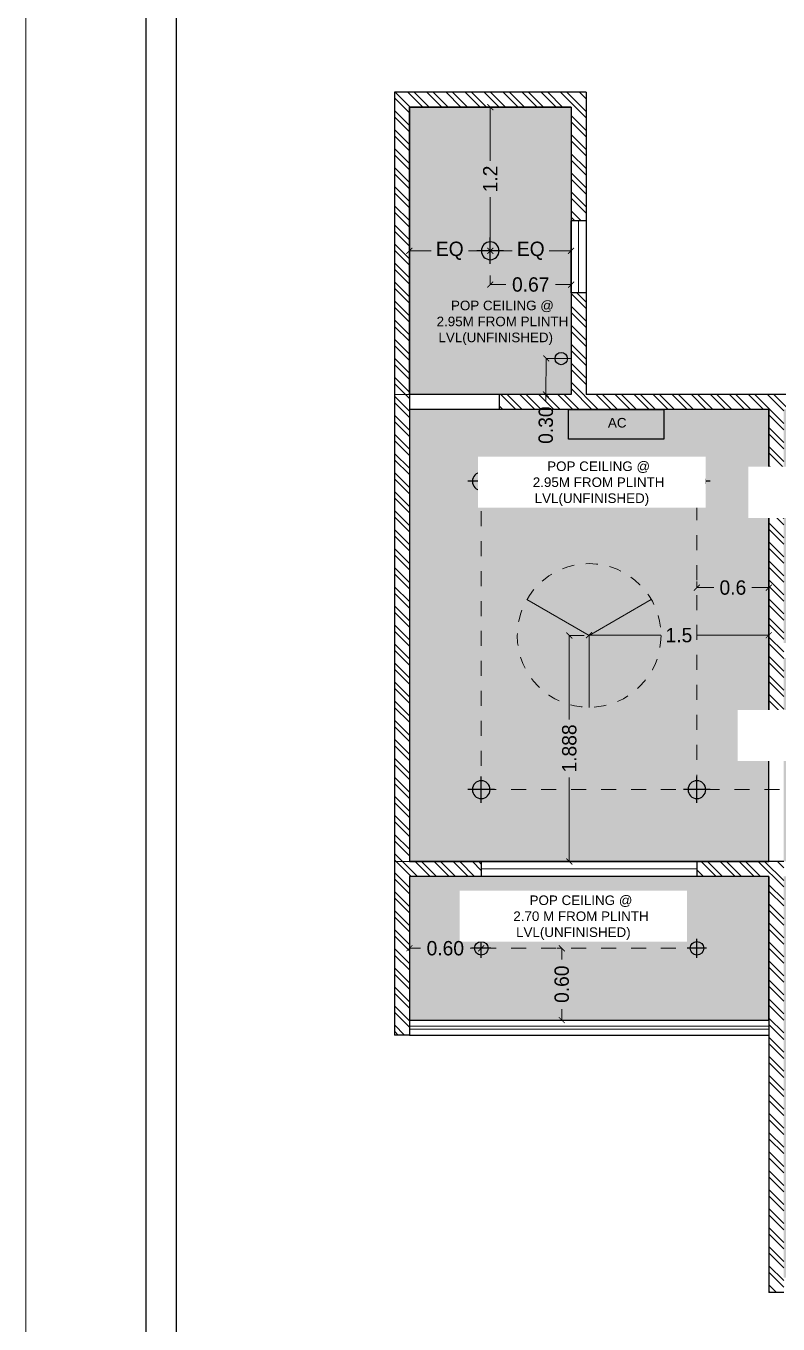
# Model space of a CAD drawing. Header units: metres. Extents: x 494 to 1845, y -666 to 1061.
# Drawn here: x 1778.69 to 1784.97, y 242.66 to 253.5 of the extents above; entities that cross this region are included whole.
import ezdxf

# ---------------------------------------------------------------- set-up
doc = ezdxf.new("R2010")
doc.units = ezdxf.units.M
doc.header["$MEASUREMENT"] = 0
doc.linetypes.add('141011 - Typical Flr Plans -1 - 1.5 & 1-2 BHK_ Kolshet Namrata1$0$HIDDEN', pattern=[0.375, 0.25, -0.125])
doc.linetypes.add('_ZCAD_DYNDIM_LINETYPE_DATA_NAME_', pattern=[0.25, 0.125, -0.125])
doc.layers.get('Defpoints').update_dxf_attribs({"color": 12})
for name, color, linetype, lineweight in [('01 WALL', 7, 'Continuous', 25), ('A-Wall', 7, 'Continuous', 18), ('A-Wall Hatch', 8, 'Continuous', 9), ('DIMENSION', 8, 'Continuous', 5), ('ele ref line', 44, 'Continuous', 9), ('elec block', 14, 'Continuous', 9), ('VDA - FALSE CEILING', 7, 'Continuous', 5), ('VDA-HATCH', 8, 'Continuous', 9), ('VDA-RAILING', 25, 'Continuous', 5), ('VDA-SLIDING DOOR', 4, 'Continuous', 9), ('VDA-WALL', 250, 'Continuous', 25), ('VDA-WINDOW', 5, 'Continuous', 9)]:
    doc.layers.add(name, color=color, linetype=linetype, lineweight=lineweight)
for name, color, linetype in [('CEILING', 7, 'Continuous'), ('ceiling elec', 7, 'Continuous'), ('SHEET', 7, 'Continuous'), ('TEXT', 7, 'Continuous'), ('VDA-WALL BELOW', 8, 'Continuous'), ('VDA_ELECTRICAL FIXTURES', 7, 'Continuous')]:
    doc.layers.add(name, color=color, linetype=linetype)
doc.styles.add('RS', font='GOTHIC.TTF')
doc.styles.get("Standard").update_dxf_attribs({"font": 'arial.ttf'})
doc.dimstyles.new('SMALL', dxfattribs={"dimtxt": 0.16, "dimasz": 0.05, "dimexe": 0, "dimexo": 0, "dimgap": 0.05, "dimtad": 0, "dimdec": 1, "dimzin": 0, "dimdsep": 46, "dimtxsty": 'RS', "dimblk": 'ARCHTICK', "dimcen": 2.5, "dimclrd": 256, "dimclre": 256, "dimclrt": 5, "dimadec": 0, "dimazin": 0, "dimtfac": 1, "dimtofl": 0, "dimtmove": 0, "dimatfit": 3, "dimldrblk": 'ARCHTICK', "dimfxl": 0, "dimtolj": 1, "dimtzin": 0, "dimarcsym": 0})

# ---------------------------------------------------------------- blocks, each defined once
blk = doc.blocks.new('12w')
at = {"layer": 'VDA_ELECTRICAL FIXTURES', "color": 5, "ltscale": 0.1}
for p, q in [((87910.28, 3817.04), (87910.28, 3823.9)), ((87906.82, 3820.47), (87913.75, 3820.47))]:
    blk.add_line(p, q, dxfattribs=at)
blk.add_circle((87910.28, 3820.47), 2.32, dxfattribs=at)
blk = doc.blocks.new('AEYTUU')
at = {"layer": 'VDA_ELECTRICAL FIXTURES', "color": 6, "ltscale": 0.1}
for p, q in [((8243.959, -3482.8142), (8243.959, -3482.6904)), ((8244.0215, -3482.7523), (8243.8964, -3482.7523))]:
    blk.add_line(p, q, dxfattribs=at)
blk.add_circle((8243.959, -3482.7523), 0.0437, dxfattribs=at)
blk = doc.blocks.new('zw$4BD1')
at = {"color": 6}
blk.add_line((0.103, 0.272), (0.103, 0.085), dxfattribs=at)
at = {"layer": 'SHEET', "color": 6}
blk.add_circle((0.103, 0.103), 0.103, dxfattribs=at)
blk = doc.blocks.new('FAN 1')
at = {"layer": 'elec block', "color": 68, "true_color": 0x394d00}
for q in [(-3723.118, 868.374), (-3722.079, 868.374), (-3722.598, 867.474)]:
    blk.add_line((-3722.598, 868.074), q, dxfattribs=at)
at = {"layer": 'elec block', "color": 68, "linetype": '141011 - Typical Flr Plans -1 - 1.5 & 1-2 BHK_ Kolshet Namrata1$0$HIDDEN', "ltscale": 0.15, "true_color": 0x394d00}
blk.add_circle((-3722.598, 868.074), 0.6, dxfattribs=at)
blk = doc.blocks.new('_ArchTick')
at = {"color": 0, "linetype": 'ByBlock', "const_width": 0.15}
blk.add_lwpolyline([(-0.5, -0.5), (0.5, 0.5)], dxfattribs=at)
blk = doc.blocks.new('*D612')
at = {"layer": 'Defpoints', "color": 0, "transparency": 16777216}
for p in [(-1.774, 4.2), (-1.985, 3.901), (-1.775, 3.9)]:
    blk.add_point(p, dxfattribs=at)
at = {"layer": 'DIMENSION', "lineweight": -2, "transparency": 16777216}
for p, q in [((-1.983, 4.201), (-1.985, 3.901)), ((-1.858, 4.2), (-1.983, 4.201)), ((-1.86, 3.9), (-1.985, 3.901)), ((-1.985, 3.901), (-1.985, 3.851))]:
    blk.add_line(p, q, dxfattribs=at)
at = {"layer": 'DIMENSION', "lineweight": -2, "transparency": 16777216, "xscale": 0.05, "yscale": 0.05, "zscale": 0.05}
for p, rotation in [((-1.983, 4.201), 89.71537325175454), ((-1.985, 3.901), 269.7153732517546)]:
    blk.add_blockref('_ArchTick', p, dxfattribs=dict(at, rotation=rotation))
at = {"layer": 'DIMENSION', "color": 5, "transparency": 16777216, "insert": (-1.986, 3.644), "char_height": 0.12, "attachment_point": 5, "rotation": 89.7154, "style": 'RS'}
blk.add_mtext('\\A1;0.30', dxfattribs=at)
blk = doc.blocks.new('*D613')
at = {"layer": 'Defpoints', "color": 0, "transparency": 16777216}
for p in [(-3.125, 5.1), (-3.125, 5.1), (-2.45, 5.1)]:
    blk.add_point(p, dxfattribs=at)
at = {"layer": 'DIMENSION', "lineweight": -2, "transparency": 16777216}
for p, q in [((-3.125, 5.1), (-3.125, 5.1)), ((-3.125, 5.1), (-2.943, 5.1)), ((-2.45, 5.1), (-2.632, 5.1)), ((-2.45, 5.1), (-2.45, 5.1))]:
    blk.add_line(p, q, dxfattribs=at)
at = {"layer": 'DIMENSION', "lineweight": -2, "transparency": 16777216, "xscale": 0.05, "yscale": 0.05, "zscale": 0.05}
for p, rotation in [((-3.125, 5.1), 180.0000000075909), ((-2.45, 5.1), 7.590962805468772e-09)]:
    blk.add_blockref('_ArchTick', p, dxfattribs=dict(at, rotation=rotation))
at = {"layer": 'DIMENSION', "color": 5, "transparency": 16777216, "insert": (-2.788, 5.1), "char_height": 0.12, "attachment_point": 5, "rotation": 0, "style": 'RS'}
blk.add_mtext('\\A1;EQ', dxfattribs=at)
blk = doc.blocks.new('*D614')
at = {"layer": 'Defpoints', "color": 0, "transparency": 16777216}
for p in [(-2.45, 5.174), (-1.775, 5.174), (-1.775, 5.1)]:
    blk.add_point(p, dxfattribs=at)
at = {"layer": 'DIMENSION', "lineweight": -2, "transparency": 16777216}
for p, q in [((-2.45, 5.174), (-2.45, 5.1)), ((-2.45, 5.1), (-2.268, 5.1)), ((-1.775, 5.1), (-1.957, 5.1)), ((-1.775, 5.174), (-1.775, 5.1))]:
    blk.add_line(p, q, dxfattribs=at)
at = {"layer": 'DIMENSION', "lineweight": -2, "transparency": 16777216, "xscale": 0.05, "yscale": 0.05, "zscale": 0.05, "rotation": 180}
blk.add_blockref('_ArchTick', (-2.45, 5.1), dxfattribs=at)
at = {"layer": 'DIMENSION', "lineweight": -2, "transparency": 16777216, "xscale": 0.05, "yscale": 0.05, "zscale": 0.05}
blk.add_blockref('_ArchTick', (-1.775, 5.1), dxfattribs=at)
at = {"layer": 'DIMENSION', "color": 5, "transparency": 16777216, "insert": (-2.112, 5.1), "char_height": 0.12, "attachment_point": 5, "style": 'RS'}
blk.add_mtext('\\A1;EQ', dxfattribs=at)
blk = doc.blocks.new('*D615')
at = {"layer": 'Defpoints', "color": 0, "transparency": 16777216}
for p in [(-2.45, 4.893), (-1.775, 4.893), (-1.775, 4.818)]:
    blk.add_point(p, dxfattribs=at)
at = {"layer": 'DIMENSION', "lineweight": -2, "transparency": 16777216}
for p, q in [((-2.45, 4.893), (-2.45, 4.818)), ((-1.775, 4.893), (-1.775, 4.818)), ((-2.45, 4.818), (-2.32, 4.818)), ((-1.775, 4.818), (-1.905, 4.818))]:
    blk.add_line(p, q, dxfattribs=at)
at = {"layer": 'DIMENSION', "lineweight": -2, "transparency": 16777216, "xscale": 0.05, "yscale": 0.05, "zscale": 0.05, "rotation": 180}
blk.add_blockref('_ArchTick', (-2.45, 4.818), dxfattribs=at)
at = {"layer": 'DIMENSION', "lineweight": -2, "transparency": 16777216, "xscale": 0.05, "yscale": 0.05, "zscale": 0.05}
blk.add_blockref('_ArchTick', (-1.775, 4.818), dxfattribs=at)
at = {"layer": 'DIMENSION', "color": 5, "transparency": 16777216, "insert": (-2.112, 4.818), "char_height": 0.12, "attachment_point": 5, "style": 'RS'}
blk.add_mtext('\\A1;0.67', dxfattribs=at)
blk = doc.blocks.new('*D616')
at = {"layer": 'Defpoints', "color": 0, "transparency": 16777216}
for p in [(-2.45, 6.3), (-2.415, 6.3), (-2.415, 5.1)]:
    blk.add_point(p, dxfattribs=at)
at = {"layer": 'DIMENSION', "lineweight": -2, "transparency": 16777216}
for p, q in [((-2.415, 6.3), (-2.45, 6.3)), ((-2.45, 6.3), (-2.45, 5.851)), ((-2.45, 5.1), (-2.45, 5.549)), ((-2.415, 5.1), (-2.45, 5.1))]:
    blk.add_line(p, q, dxfattribs=at)
at = {"layer": 'DIMENSION', "lineweight": -2, "transparency": 16777216, "xscale": 0.05, "yscale": 0.05, "zscale": 0.05}
for p, rotation in [((-2.45, 6.3), 90), ((-2.45, 5.1), 270)]:
    blk.add_blockref('_ArchTick', p, dxfattribs=dict(at, rotation=rotation))
at = {"layer": 'DIMENSION', "color": 5, "transparency": 16777216, "insert": (-2.45, 5.7), "char_height": 0.12, "attachment_point": 5, "rotation": 90, "style": 'RS'}
blk.add_mtext('\\A1;1.2', dxfattribs=at)
blk = doc.blocks.new('*D640')
at = {"layer": 'Defpoints', "color": 0, "transparency": 16777216}
for p in [(-1.892, -0.725), (-1.892, -1.325), (-1.853, -1.325)]:
    blk.add_point(p, dxfattribs=at)
at = {"layer": 'DIMENSION', "lineweight": -2, "transparency": 16777216}
for p, q in [((-1.892, -0.725), (-1.853, -0.725)), ((-1.853, -0.725), (-1.853, -0.818)), ((-1.853, -1.325), (-1.853, -1.232)), ((-1.892, -1.325), (-1.853, -1.325))]:
    blk.add_line(p, q, dxfattribs=at)
at = {"layer": 'DIMENSION', "lineweight": -2, "transparency": 16777216, "xscale": 0.05, "yscale": 0.05, "zscale": 0.05}
for p, rotation in [((-1.853, -0.725), 90), ((-1.853, -1.325), 270)]:
    blk.add_blockref('_ArchTick', p, dxfattribs=dict(at, rotation=rotation))
at = {"layer": 'DIMENSION', "color": 5, "transparency": 16777216, "insert": (-1.853, -1.025), "char_height": 0.12, "attachment_point": 5, "rotation": 90, "style": 'RS'}
blk.add_mtext('\\A1;0.60', dxfattribs=at)
blk = doc.blocks.new('*D641')
at = {"layer": 'Defpoints', "color": 0, "transparency": 16777216}
for p in [(-3.125, -0.725), (-3.125, -0.805), (-2.525, -0.805)]:
    blk.add_point(p, dxfattribs=at)
at = {"layer": 'DIMENSION', "lineweight": -2, "transparency": 16777216}
for p, q in [((-3.125, -0.805), (-3.125, -0.725)), ((-3.125, -0.725), (-3.032, -0.725)), ((-2.525, -0.725), (-2.618, -0.725)), ((-2.525, -0.805), (-2.525, -0.725))]:
    blk.add_line(p, q, dxfattribs=at)
at = {"layer": 'DIMENSION', "lineweight": -2, "transparency": 16777216, "xscale": 0.05, "yscale": 0.05, "zscale": 0.05, "rotation": 180}
blk.add_blockref('_ArchTick', (-3.125, -0.725), dxfattribs=at)
at = {"layer": 'DIMENSION', "lineweight": -2, "transparency": 16777216, "xscale": 0.05, "yscale": 0.05, "zscale": 0.05}
blk.add_blockref('_ArchTick', (-2.525, -0.725), dxfattribs=at)
at = {"layer": 'DIMENSION', "color": 5, "transparency": 16777216, "insert": (-2.825, -0.725), "char_height": 0.12, "attachment_point": 5, "style": 'RS'}
blk.add_mtext('\\A1;0.60', dxfattribs=at)
blk = doc.blocks.new('*D642')
at = {"layer": 'Defpoints', "color": 0, "transparency": 16777216}
for p in [(-0.725, 2.337), (-0.125, 2.337), (-0.125, 2.287)]:
    blk.add_point(p, dxfattribs=at)
at = {"layer": 'DIMENSION', "lineweight": -2, "transparency": 16777216}
for p, q in [((-0.725, 2.337), (-0.725, 2.287)), ((-0.725, 2.287), (-0.584, 2.287)), ((-0.125, 2.287), (-0.266, 2.287)), ((-0.125, 2.337), (-0.125, 2.287))]:
    blk.add_line(p, q, dxfattribs=at)
at = {"layer": 'DIMENSION', "lineweight": -2, "transparency": 16777216, "xscale": 0.05, "yscale": 0.05, "zscale": 0.05, "rotation": 180}
blk.add_blockref('_ArchTick', (-0.725, 2.287), dxfattribs=at)
at = {"layer": 'DIMENSION', "lineweight": -2, "transparency": 16777216, "xscale": 0.05, "yscale": 0.05, "zscale": 0.05}
blk.add_blockref('_ArchTick', (-0.125, 2.287), dxfattribs=at)
at = {"layer": 'DIMENSION', "color": 5, "transparency": 16777216, "insert": (-0.425, 2.287), "char_height": 0.12, "attachment_point": 5, "style": 'RS'}
blk.add_mtext('\\A1;0.6', dxfattribs=at)
blk = doc.blocks.new('*D643')
at = {"layer": 'Defpoints', "color": 0, "transparency": 16777216}
for p in [(-1.625, 1.888), (-1.625, 0), (-1.79, 0)]:
    blk.add_point(p, dxfattribs=at)
at = {"layer": 'DIMENSION', "lineweight": -2, "transparency": 16777216}
for p, q in [((-1.665, 1.888), (-1.79, 1.888)), ((-1.79, 1.888), (-1.79, 1.187)), ((-1.79, 0), (-1.79, 0.7)), ((-1.665, 0), (-1.79, 0))]:
    blk.add_line(p, q, dxfattribs=at)
at = {"layer": 'DIMENSION', "lineweight": -2, "transparency": 16777216, "xscale": 0.05, "yscale": 0.05, "zscale": 0.05}
for p, rotation in [((-1.79, 1.888), 90.00019656091591), ((-1.79, 0), 270.0001965609159)]:
    blk.add_blockref('_ArchTick', p, dxfattribs=dict(at, rotation=rotation))
at = {"layer": 'DIMENSION', "color": 5, "transparency": 16777216, "insert": (-1.79, 0.944), "char_height": 0.12, "attachment_point": 5, "rotation": 90.0002, "style": 'RS'}
blk.add_mtext('\\A1;1.888', dxfattribs=at)
blk = doc.blocks.new('*D644')
at = {"layer": 'Defpoints', "color": 0, "transparency": 16777216}
for p in [(-1.625, 1.887), (-0.125, 1.89), (-0.125, 1.887)]:
    blk.add_point(p, dxfattribs=at)
at = {"layer": 'DIMENSION', "lineweight": -2, "transparency": 16777216}
for p, q in [((-1.625, 1.887), (-1.625, 1.89)), ((-1.625, 1.89), (-1.025, 1.89)), ((-0.125, 1.89), (-0.725, 1.89)), ((-0.125, 1.887), (-0.125, 1.89))]:
    blk.add_line(p, q, dxfattribs=at)
at = {"layer": 'DIMENSION', "lineweight": -2, "transparency": 16777216, "xscale": 0.05, "yscale": 0.05, "zscale": 0.05}
for p, rotation in [((-1.625, 1.89), 179.999768509962), ((-0.125, 1.89), 359.9997685099619)]:
    blk.add_blockref('_ArchTick', p, dxfattribs=dict(at, rotation=rotation))
at = {"layer": 'DIMENSION', "color": 5, "transparency": 16777216, "insert": (-0.875, 1.89), "char_height": 0.12, "attachment_point": 5, "rotation": 359.9998, "style": 'RS'}
blk.add_mtext('\\A1;1.5', dxfattribs=at)
blk = doc.blocks.new('FDG GHGS')
at = {"layer": 'VDA_ELECTRICAL FIXTURES', "color": 1}
blk.add_lwpolyline([(2747.225, -2336.761), (2751.192, -2336.761), (2751.192, -2338.001), (2747.225, -2338.001)], close=True, dxfattribs=at)
at = {"layer": 'VDA_ELECTRICAL FIXTURES', "extrusion": (-0.000127556, -1.52776e-05, 1), "insert": (2749.25, -2337.113, 0), "char_height": 0.4, "width": 11.8893, "attachment_point": 2, "text_direction": (1, 0, 0.000128)}
blk.add_mtext('AC', dxfattribs=at)
blk = doc.blocks.new('asfsdf')
at = {"layer": 'A-Wall Hatch', "ltscale": 0.1}
h = blk.add_hatch(dxfattribs=at)
h.set_pattern_fill('ANSI32', color=256, scale=0.3, angle=270)
h.set_pattern_definition([(315, (3.125, -3.6), (0.0795495, 0.0795495), []), (315, (3.125, -3.65303), (0.0795495, 0.0795495), [])])
h.paths.add_polyline_path([(1.35, 6), (1.475, 6), (1.475, 6.9), (4.825, 6.9), (4.825, 3.475), (3.575, 3.475), (3.575, 3.35), (5.3, 3.35), (5.3, 3.475), (4.95, 3.475), (4.95, 4.825), (5.3, 4.825), (5.3, 4.95), (4.95, 4.95), (4.95, 7.025), (1.35, 7.025)])
h.paths.add_polyline_path([(-3.25, -1.45), (-3.125, -1.45), (-3.125, 6.3), (-1.775, 6.3), (-1.775, 5.35), (-1.65, 5.35), (-1.65, 6.425), (-3.25, 6.425)])
h.paths.add_polyline_path([(-2.375, 3.775), (-0.125, 3.775), (-0.125, 0.9), (0, 0.9), (0, 3.775), (0.375, 3.775), (0.375, 3.9), (-1.65, 3.9), (-1.65, 4.75), (-1.775, 4.75), (-1.775, 3.9), (-2.375, 3.9)])
h.paths.add_polyline_path([(0.9, -0.125), (3, -0.125), (3, -3.6), (3.125, -3.6), (3.125, 0), (0.9, 0)])
h.paths.add_polyline_path([(5.425, -0.125), (5.425, -2.05), (5.55, -2.05), (5.55, -0.125), (6.425, -0.125), (6.425, 4.95), (6.3, 4.95), (6.3, 0), (5.425, 0)])
h.paths.add_polyline_path([(0.975, 3.7751), (0.975, 3.9), (1.35, 3.9), (1.35, 4.8), (1.475, 4.8), (1.475, 3.9), (2.375, 3.9), (2.375, 3.35), (2.25, 3.35), (2.25, 3.775), (1.475, 3.775), (1.475, 0.9), (1.35, 0.9), (1.35, 1.7), (0.75, 1.7), (0.75, 1.825), (1.35, 1.825), (1.35, 3.775), (0.9809, 3.775), (0.9809, 3.7751)])
h.paths.add_polyline_path([(-0.725, -0.125), (-0.125, -0.125), (-0.125, -3.6), (0, -3.6), (0, 0), (-0.725, 0)])
h.paths.add_polyline_path([(-3.125, -0.125), (-3.125, 0), (-2.525, 0), (-2.525, -0.125)])
h.paths.add_polyline_path([(4.925, -0.125), (4.925, 0), (5.425, 0), (5.425, -0.125)])
at = {"layer": 'VDA-HATCH', "true_color": 0xdbdbdb}
h = blk.add_hatch(color=254, dxfattribs=at)
h.dxf.hatch_style = 1
h.paths.add_polyline_path([(6.3, 0), (1.475, 0), (1.475, 3.775), (2.25, 3.775), (2.25, 3.35), (6.3, 3.35)])
h.paths.add_polyline_path([(1.475, 3.9), (2.375, 3.9), (2.375, 3.475), (4.825, 3.475), (4.825, 6.9), (1.475, 6.9)])
h.paths.add_polyline_path([(-0.125, 3.775), (-3.125, 3.775), (-3.125, 0), (-0.125, 0)])
h.paths.add_polyline_path([(3, -0.125), (0, -0.125), (0, -3.475), (3, -3.475)])
h.paths.add_polyline_path([(-1.775, 3.9), (-3.125, 3.9), (-3.125, 6.3), (-1.775, 6.3)])
h.paths.add_polyline_path([(1.35, 1.825), (0, 1.825), (0, 3.775), (1.35, 3.775)])
h.paths.add_polyline_path([(1.35, 1.7), (0, 1.7), (0, 0), (1.35, 0)])
h.paths.add_polyline_path([(4.95, 4.825), (6.3, 4.825), (6.3, 3.475), (4.95, 3.475)])
at = {"layer": 'VDA-HATCH', "true_color": 0xb2b2b2}
h = blk.add_hatch(color=253, dxfattribs=at)
h.dxf.hatch_style = 1
h.paths.add_polyline_path([(3.125, -1.925), (5.425, -1.925), (5.425, -0.125), (3.125, -0.125)])
h.paths.add_polyline_path([(-3.125, -1.325), (-0.125, -1.325), (-0.125, -0.125), (-3.125, -0.125)])
blk.add_lwpolyline([(-3.125, -0.0001), (-3.25, -0.0001), (-3.25, 3.9), (-3.125, 3.9)], close=True)
at = {"layer": 'CEILING', "color": 6}
for points in [[(-1.775, 3.9), (-3.125, 3.9), (-3.125, 6.3), (-1.775, 6.3)], [(-0.125, 3.775), (-3.125, 3.775), (-3.125, 0), (-0.125, 0)], [(-3.125, -1.325), (-0.125, -1.325), (-0.125, -0.125), (-3.125, -0.125)]]:
    blk.add_lwpolyline(points, close=True, dxfattribs=at)
at = {"layer": 'VDA - FALSE CEILING', "color": 253, "linetype": '_ZCAD_DYNDIM_LINETYPE_DATA_NAME_'}
for p, q in [((1.9641, 0.6), (-0.6141, 0.6)), ((-2.525, -0.725), (-0.7251, -0.725))]:
    blk.add_line(p, q, dxfattribs=at)
blk.add_lwpolyline([(-2.525, 0.6), (-0.725, 0.6), (-0.725, 3.175), (-2.525, 3.175)], close=True, dxfattribs=at)
at = {"layer": 'VDA-RAILING'}
for p, q in [((-3.125, -1.375), (-0.125, -1.375)), ((-3.125, -1.4), (-0.125, -1.4))]:
    blk.add_line(p, q, dxfattribs=at)
at = {"layer": 'VDA-SLIDING DOOR'}
blk.add_line((-0.725, -0.0625), (-2.525, -0.0625), dxfattribs=at)
at = {"layer": 'VDA-WALL'}
for p, q in [((-3.25, 6.425), (-3.25, -1.45)), ((-1.65, 6.425), (-3.25, 6.425)), ((-1.65, 6.425), (-1.65, 5.35)), ((-3.125, 6.3), (-3.125, 0)), ((-1.775, 6.3), (-3.125, 6.3)), ((-1.775, 6.3), (-1.775, 5.35)), ((-1.65, 5.35), (-1.775, 5.35)), ((-1.775, 4.75), (-1.775, 3.9)), ((-1.65, 4.75), (-1.775, 4.75)), ((-1.65, 4.75), (-1.65, 3.9)), ((-1.775, 3.9), (-2.375, 3.9)), ((-2.375, 3.9), (-2.375, 3.775)), ((0.375, 3.9), (-1.65, 3.9)), ((-0.125, 3.775), (-2.375, 3.775)), ((-0.125, 3.775), (-0.125, 0.9)), ((0, 0.9), (-0.125, 0.9)), ((-2.525, 0), (-3.125, 0)), ((-2.525, 0), (-2.525, -0.125)), ((0, 0), (-0.725, 0)), ((-0.725, 0), (-0.725, -0.125)), ((-3.125, -0.125), (-3.125, -1.45)), ((-2.525, -0.125), (-3.125, -0.125)), ((-0.125, -0.125), (-0.725, -0.125)), ((-0.125, -0.125), (-0.125, -3.6)), ((-3.125, -1.45), (-3.25, -1.45)), ((0, -3.6), (-0.125, -3.6))]:
    blk.add_line(p, q, dxfattribs=at)
at = {"layer": 'VDA-WALL BELOW'}
for p, q in [((-1.775, 4.75), (-1.775, 5.35)), ((-1.6501, 5.35), (-1.6501, 4.75)), ((-0.725, 0), (-2.525, 0)), ((-0.725, -0.125), (-2.525, -0.125)), ((-3.125, -1.325), (-0.125, -1.325)), ((-3.125, -1.45), (-0.125, -1.45))]:
    blk.add_line(p, q, dxfattribs=at)
at = {"layer": 'VDA-WINDOW'}
blk.add_line((-1.7126, 5.35), (-1.7126, 4.75), dxfattribs=at)
at = {"xscale": 0.4999999999995894, "yscale": 0.4999999999995894, "zscale": 0.4999999999995894, "rotation": 270}
blk.add_blockref('zw$4BD1', (-1.9094, 4.2513), dxfattribs=at)
at = {"layer": '01 WALL', "xscale": 1.296, "yscale": 1.296, "zscale": 1.296}
for p in [(-10686.6958, 4512.922), (-10684.8959, 4512.922)]:
    blk.add_blockref('AEYTUU', p, dxfattribs=at)
at = {"layer": 'A-Wall', "color": 2, "xscale": 0.2008498186047711, "yscale": 0.2008498186047711, "zscale": 0.2008498186047711}
blk.add_blockref('FDG GHGS', (-553.5764, 473.113), dxfattribs=at)
at = {"layer": 'ceiling elec', "color": 55, "lineweight": 0, "xscale": -0.032002010394372, "yscale": 0.032002010394372, "zscale": 0.032002010394372}
for p in [(2810.8557, -117.1627), (2810.7807, -119.0877), (2812.5807, -119.0877), (2810.7807, -121.6627), (2812.5807, -121.6627)]:
    blk.add_blockref('12w', p, dxfattribs=at)
at = {"layer": 'ele ref line', "color": 14}
blk.add_blockref('FAN 1', (3720.9733, -866.1868), dxfattribs=at)
at = {"layer": 'TEXT', "extrusion": (-0.000127556, 1.52776e-05, 1), "insert": (-2.4043, 4.6836, 0), "char_height": 0.08, "width": 1.819509, "attachment_point": 2, "text_direction": (1, 0, 0.000128)}
blk.add_mtext('\\pi0.11179;POP CEILING @\\P2.95M FROM PLINTH LVL(UNFINISHED)', dxfattribs=at)
at = {"layer": 'DIMENSION'}
for p1, p2, distance, override, picture, middle in [((-2.415, 5.1), (-2.415, 6.3), 0.035, {"dimtxt": 0.12, "dimblk": 'ArchTick'}, '*D616', (-2.45, 5.7)), ((-2.44998, 4.89259), (-1.775, 4.89259), -0.07412, {"dimtxt": 0.12, "dimdec": 2, "dimblk": 'ArchTick'}, '*D615', (-2.11249, 4.81847)), ((-1.7735, 4.2), (-1.775, 3.9), -0.2099, {"dimtxt": 0.12, "dimdec": 2, "dimblk": 'ArchTick'}, '*D612', (-1.9862, 3.6444)), ((-0.725, 2.3375), (-0.125, 2.3375), -0.0506, {"dimtxt": 0.12, "dimblk": 'ArchTick'}, '*D642', (-0.425, 2.2869)), ((-1.625, 1.8875), (-0.125, 1.8875), 0.0029, {"dimtxt": 0.12, "dimblk": 'ArchTick'}, '*D644', (-0.875, 1.8904)), ((-1.62501, 1.88751), (-1.625, 0), -0.16491, {"dimtxt": 0.12, "dimdec": 3, "dimblk": 'ArchTick'}, '*D643', (-1.78991, 0.94375)), ((-2.525, -0.8053), (-3.125, -0.8053), -0.0802, {"dimtxt": 0.12, "dimdec": 2, "dimblk": 'ArchTick'}, '*D641', (-2.825, -0.725)), ((-1.8924, -0.725), (-1.8924, -1.325), 0.0391, {"dimtxt": 0.12, "dimdec": 2, "dimblk": 'ArchTick'}, '*D640', (-1.8533, -1.025))]:
    dim = blk.add_aligned_dim(p1=p1, p2=p2, distance=distance, dimstyle='SMALL', override=override, dxfattribs=at)
    dim.commit()
    dim.dimension.update_dxf_attribs({"geometry": picture, "text_midpoint": middle})
for p1, p2, distance, picture, middle in [((-2.45, 5.1), (-3.125, 5.1), 0, '*D613', (-2.7875, 5.1)), ((-2.45, 5.1741), (-1.775, 5.1741), -0.0741, '*D614', (-2.1125, 5.1))]:
    dim = blk.add_aligned_dim(p1=p1, p2=p2, distance=distance, text='EQ', dimstyle='SMALL', override={"dimtxt": 0.12, "dimblk": 'ArchTick'}, dxfattribs=at)
    dim.commit()
    dim.dimension.update_dxf_attribs({"geometry": picture, "text_midpoint": middle})
at = {"layer": 'TEXT', "extrusion": (-0.000127556, 1.52776e-05, 1), "char_height": 0.08, "width": 1.819509, "attachment_point": 2, "text_direction": (1, 0, 0.000128), "bg_fill": 2}
for s, insert in [('\\pi0.11179;POP CEILING @\\P2.95M FROM PLINTH LVL(UNFINISHED)', (-1.6014, 3.3408, 0)), ('\\pi0.11179;POP CEILING @\\P2.95M FROM PLINTH LVL(UNFINISHED)', (0.6543, 3.2565, -0.0001)), ('\\pi0.11179;POP CEILING @\\P2.95M FROM PLINTH LVL(UNFINISHED)', (0.5652, 1.2246, -0.0001)), ('\\pi0.12731;POP CEILING @\\P2.70 M FROM PLINTH LVL(UNFINISHED)', (-1.7562, -0.2838, -0.0001))]:
    blk.add_mtext(s, dxfattribs=dict(at, insert=insert))

msp = doc.modelspace()

# ---------------------------------------------------------------- linework, layer by layer
at = {"layer": 'DIMENSION', "color": 6}
msp.add_line((1778.6918, 309.3611), (1778.6918, 165.2476), dxfattribs=at)

# ---------------------------------------------------------------- block references
msp.add_blockref('asfsdf', (1785.0169, 246.5212), dxfattribs=at)

# ---------------------------------------------------------------- next in the draw order: linework, layer by layer
at = {"layer": 'SHEET'}
for points in [[(1794.0002, 258.4528), (1779.6918, 258.4528), (1779.6918, 238.2167), (1794.0002, 238.2167)], [(1793.746, 258.1986), (1779.946, 258.1986), (1779.946, 238.4708), (1793.746, 238.4708)]]:
    msp.add_lwpolyline(points, close=True, dxfattribs=at)

doc.saveas('drawing.dxf')
